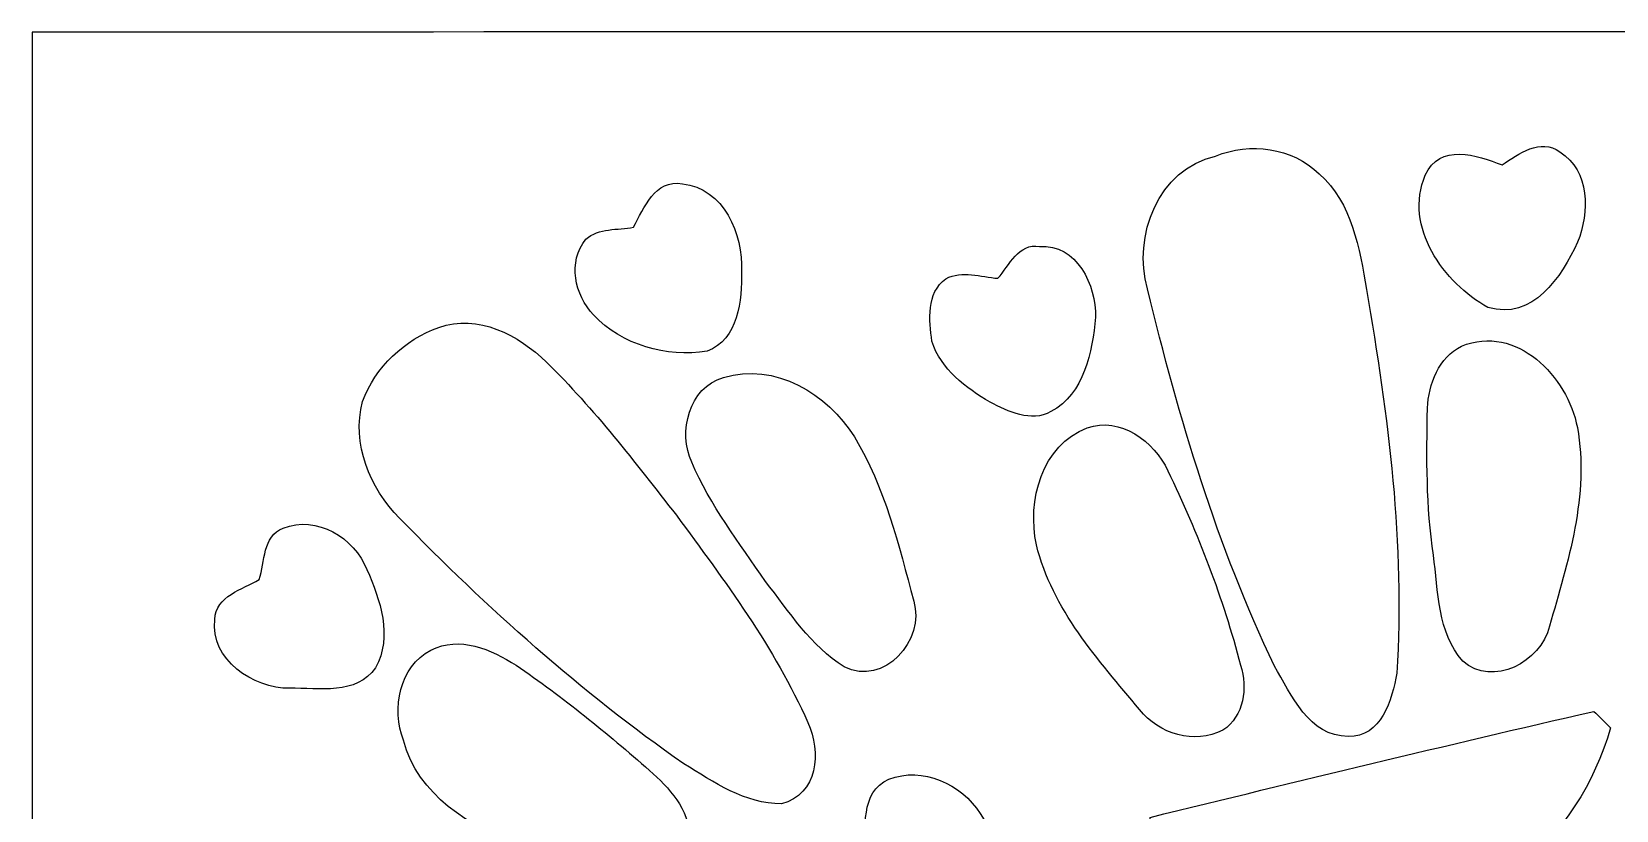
# Model space of a CAD drawing. Header units: centimetres. Extents: x -12.4 to 12.4, y -13 to 12.9.
# Drawn here: x -12.39 to -6.27, y 9.91 to 12.92 of the extents above; entities that cross this region are included whole.
import ezdxf

# ---------------------------------------------------------------- set-up
doc = ezdxf.new("R2010")
doc.units = ezdxf.units.CM
doc.header["$MEASUREMENT"] = 0
doc.layers.add('Camada 1', color=7, linetype='Continuous')

msp = doc.modelspace()

# ---------------------------------------------------------------- linework, layer by layer
at = {"layer": 'Camada 1', "color": 156}
for points, knots in [([(-12.38955, 12.91942), (-4.12184, 12.92083), (4.14619, 12.92013), (12.4139, 12.91978), (12.4139, 12.91978), (12.42484, 9.07167), (12.41531, 5.22357), (12.41848, 1.37583), (12.41848, 1.37583), (12.4167, -3.40042), (12.42236, -8.17667), (12.41602, -12.95293), (12.41602, -12.95293), (4.1476, -12.95293), (-4.1208, -12.954), (-12.38919, -12.95223), (-12.38919, -12.95223), (-12.39202, -4.32859), (-12.39131, 4.29541), (-12.38955, 12.91942)], [0, 0, 0, 0, 0.1666667, 0.1666667, 0.1666667, 0.1666667, 0.3333333, 0.3333333, 0.3333333, 0.3333333, 0.5, 0.5, 0.5, 0.5, 0.6666667, 0.6666667, 0.6666667, 0.6666667, 1, 1, 1, 1]), ([(-7.81861, 12.4407), (-7.81861, 12.4407), (-7.81861, 12.4407), (-7.81861, 12.4407), (-7.81861, 12.4407), (-8.0398, 12.38919), (-8.13964, 12.13167), (-8.08108, 11.92705), (-8.08108, 11.92705), (-7.96042, 11.42929), (-7.81261, 10.93399), (-7.59107, 10.4708), (-7.59107, 10.4708), (-7.52581, 10.36037), (-7.45701, 10.19739), (-7.30637, 10.19915), (-7.30637, 10.19915), (-7.17761, 10.19386), (-7.13563, 10.34133), (-7.11834, 10.44363), (-7.11834, 10.44363), (-7.08589, 10.93998), (-7.15081, 11.43599), (-7.23511, 11.92459), (-7.23511, 11.92459), (-7.26263, 12.08299), (-7.29014, 12.26008), (-7.4182, 12.37191), (-7.4182, 12.37191), (-7.52333, 12.47527), (-7.68456, 12.49397), (-7.81861, 12.4407)], [0, 0, 0, 0, 0.1111111, 0.1111111, 0.1111111, 0.1111111, 0.2222222, 0.2222222, 0.2222222, 0.2222222, 0.3333333, 0.3333333, 0.3333333, 0.3333333, 0.4444444, 0.4444444, 0.4444444, 0.4444444, 0.5555556, 0.5555556, 0.5555556, 0.5555556, 0.6666667, 0.6666667, 0.6666667, 0.6666667, 0.7777778, 0.7777778, 0.7777778, 0.7777778, 1, 1, 1, 1]), ([(-6.71125, 12.40613), (-6.71125, 12.40613), (-6.71125, 12.40613), (-6.71125, 12.40613), (-6.71125, 12.40613), (-6.80685, 12.44564), (-6.9543, 12.49045), (-7.00792, 12.36627), (-7.00792, 12.36627), (-7.09259, 12.16871), (-6.93702, 11.94893), (-6.76592, 11.85615), (-6.76592, 11.85615), (-6.5927, 11.80324), (-6.48229, 11.97468), (-6.4195, 12.10768), (-6.4195, 12.10768), (-6.3747, 12.22162), (-6.3701, 12.38426), (-6.48794, 12.45622), (-6.48794, 12.45622), (-6.56342, 12.51161), (-6.64739, 12.44881), (-6.71125, 12.40613)], [0, 0, 0, 0, 0.1428571, 0.1428571, 0.1428571, 0.1428571, 0.2857143, 0.2857143, 0.2857143, 0.2857143, 0.4285714, 0.4285714, 0.4285714, 0.4285714, 0.5714286, 0.5714286, 0.5714286, 0.5714286, 0.7142857, 0.7142857, 0.7142857, 0.7142857, 1, 1, 1, 1]), ([(-10.06651, 12.16554), (-10.06651, 12.16554), (-10.06651, 12.16554), (-10.06651, 12.16554), (-10.06651, 12.16554), (-10.1279, 12.1539), (-10.20162, 12.16377), (-10.25102, 12.11897), (-10.25102, 12.11897), (-10.32228, 12.03325), (-10.29441, 11.90236), (-10.22138, 11.82687), (-10.22138, 11.82687), (-10.11096, 11.7101), (-9.93986, 11.66213), (-9.78288, 11.68646), (-9.78288, 11.68646), (-9.66152, 11.73198), (-9.64741, 11.88402), (-9.64988, 11.9955), (-9.64988, 11.9955), (-9.64212, 12.13838), (-9.71938, 12.31652), (-9.87813, 12.33346), (-9.87813, 12.33346), (-9.98431, 12.35109), (-10.02664, 12.24033), (-10.06651, 12.16554)], [0, 0, 0, 0, 0.125, 0.125, 0.125, 0.125, 0.25, 0.25, 0.25, 0.25, 0.375, 0.375, 0.375, 0.375, 0.5, 0.5, 0.5, 0.5, 0.625, 0.625, 0.625, 0.625, 0.75, 0.75, 0.75, 0.75, 1, 1, 1, 1]), ([(-8.65893, 11.96833), (-8.65893, 11.96833), (-8.65893, 11.96833), (-8.65893, 11.96833), (-8.65893, 11.96833), (-8.7256, 11.97327), (-8.79722, 11.99973), (-8.86036, 11.96692), (-8.86036, 11.96692), (-8.93621, 11.91118), (-8.92527, 11.80641), (-8.91433, 11.72491), (-8.91433, 11.72491), (-8.87941, 11.61732), (-8.78275, 11.54465), (-8.68927, 11.48961), (-8.68927, 11.48961), (-8.61871, 11.45469), (-8.53122, 11.41024), (-8.45466, 11.45327), (-8.45466, 11.45327), (-8.32379, 11.52207), (-8.29591, 11.68505), (-8.28181, 11.8184), (-8.28181, 11.8184), (-8.27933, 11.94152), (-8.35483, 12.10133), (-8.49841, 12.09181), (-8.49841, 12.09181), (-8.57919, 12.10415), (-8.61518, 12.01842), (-8.65893, 11.96833)], [0, 0, 0, 0, 0.1111111, 0.1111111, 0.1111111, 0.1111111, 0.2222222, 0.2222222, 0.2222222, 0.2222222, 0.3333333, 0.3333333, 0.3333333, 0.3333333, 0.4444444, 0.4444444, 0.4444444, 0.4444444, 0.5555556, 0.5555556, 0.5555556, 0.5555556, 0.6666667, 0.6666667, 0.6666667, 0.6666667, 0.7777778, 0.7777778, 0.7777778, 0.7777778, 1, 1, 1, 1]), ([(-10.81863, 11.77889), (-10.81863, 11.77889), (-10.81863, 11.77889), (-10.81863, 11.77889), (-10.81863, 11.77889), (-10.95092, 11.73198), (-11.06557, 11.62543), (-11.11355, 11.49244), (-11.11355, 11.49244), (-11.15659, 11.32945), (-11.08604, 11.158), (-10.97103, 11.04159), (-10.97103, 11.04159), (-10.63236, 10.69586), (-10.27076, 10.36954), (-9.87248, 10.09332), (-9.87248, 10.09332), (-9.75818, 10.02205), (-9.63471, 9.93845), (-9.49536, 9.9388), (-9.49536, 9.9388), (-9.3546, 9.97408), (-9.34085, 10.13988), (-9.39341, 10.25207), (-9.39341, 10.25207), (-9.52182, 10.54276), (-9.71409, 10.79887), (-9.90141, 11.05323), (-9.90141, 11.05323), (-10.06122, 11.25643), (-10.21785, 11.46421), (-10.40376, 11.64483), (-10.40376, 11.64483), (-10.5103, 11.74855), (-10.66834, 11.83322), (-10.81863, 11.77889)], [0, 0, 0, 0, 0.1, 0.1, 0.1, 0.1, 0.2, 0.2, 0.2, 0.2, 0.3, 0.3, 0.3, 0.3, 0.4, 0.4, 0.4, 0.4, 0.5, 0.5, 0.5, 0.5, 0.6, 0.6, 0.6, 0.6, 0.7, 0.7, 0.7, 0.7, 0.8, 0.8, 0.8, 0.8, 1, 1, 1, 1]), ([(-6.86822, 11.70622), (-6.86822, 11.70622), (-6.86822, 11.70622), (-6.86822, 11.70622), (-6.86822, 11.70622), (-6.95537, 11.66388), (-6.99593, 11.55911), (-6.99947, 11.46704), (-6.99947, 11.46704), (-7.00405, 11.27759), (-7.00439, 11.08674), (-6.97652, 10.89871), (-6.97652, 10.89871), (-6.95854, 10.76007), (-6.96066, 10.60097), (-6.86364, 10.48985), (-6.86364, 10.48985), (-6.74652, 10.38718), (-6.56166, 10.48667), (-6.52814, 10.62425), (-6.52814, 10.62425), (-6.45829, 10.8719), (-6.37222, 11.13296), (-6.42055, 11.39224), (-6.42055, 11.39224), (-6.45829, 11.58839), (-6.65621, 11.79407), (-6.86822, 11.70622)], [0, 0, 0, 0, 0.125, 0.125, 0.125, 0.125, 0.25, 0.25, 0.25, 0.25, 0.375, 0.375, 0.375, 0.375, 0.5, 0.5, 0.5, 0.5, 0.625, 0.625, 0.625, 0.625, 0.75, 0.75, 0.75, 0.75, 1, 1, 1, 1]), ([(-9.71973, 11.58521), (-9.71973, 11.58521), (-9.71973, 11.58521), (-9.71973, 11.58521), (-9.71973, 11.58521), (-9.85308, 11.54782), (-9.89541, 11.37355), (-9.84214, 11.25819), (-9.84214, 11.25819), (-9.77123, 11.09132), (-9.65835, 10.94669), (-9.55674, 10.79747), (-9.55674, 10.79747), (-9.46573, 10.67999), (-9.38176, 10.5484), (-9.25336, 10.46797), (-9.25336, 10.46797), (-9.09884, 10.3893), (-8.93973, 10.57098), (-8.98454, 10.72197), (-8.98454, 10.72197), (-9.04205, 10.93858), (-9.09602, 11.16188), (-9.21349, 11.35556), (-9.21349, 11.35556), (-9.3158, 11.52243), (-9.52182, 11.6459), (-9.71973, 11.58521)], [0, 0, 0, 0, 0.125, 0.125, 0.125, 0.125, 0.25, 0.25, 0.25, 0.25, 0.375, 0.375, 0.375, 0.375, 0.5, 0.5, 0.5, 0.5, 0.625, 0.625, 0.625, 0.625, 0.75, 0.75, 0.75, 0.75, 1, 1, 1, 1]), ([(-8.31426, 11.39048), (-8.31426, 11.39048), (-8.31426, 11.39048), (-8.31426, 11.39048), (-8.31426, 11.39048), (-8.48994, 11.32487), (-8.5471, 11.10684), (-8.51041, 10.93893), (-8.51041, 10.93893), (-8.44973, 10.68951), (-8.27122, 10.49443), (-8.11212, 10.30252), (-8.11212, 10.30252), (-8.03627, 10.20692), (-7.90117, 10.1674), (-7.78968, 10.22279), (-7.78968, 10.22279), (-7.70854, 10.27818), (-7.69338, 10.38506), (-7.72159, 10.47362), (-7.72159, 10.47362), (-7.78898, 10.73255), (-7.88634, 10.98408), (-8.00276, 11.22503), (-8.00276, 11.22503), (-8.05497, 11.33827), (-8.18727, 11.43599), (-8.31426, 11.39048)], [0, 0, 0, 0, 0.125, 0.125, 0.125, 0.125, 0.25, 0.25, 0.25, 0.25, 0.375, 0.375, 0.375, 0.375, 0.5, 0.5, 0.5, 0.5, 0.625, 0.625, 0.625, 0.625, 0.75, 0.75, 0.75, 0.75, 1, 1, 1, 1]), ([(-11.42047, 11.00313), (-11.42047, 11.00313), (-11.42047, 11.00313), (-11.42047, 11.00313), (-11.42047, 11.00313), (-11.50126, 10.97315), (-11.48926, 10.87296), (-11.5129, 10.80487), (-11.5129, 10.80487), (-11.57781, 10.76677), (-11.67977, 10.74137), (-11.68505, 10.65106), (-11.68505, 10.65106), (-11.70304, 10.49478), (-11.53653, 10.38436), (-11.39472, 10.38472), (-11.39472, 10.38472), (-11.2836, 10.38718), (-11.13683, 10.3565), (-11.06346, 10.46444), (-11.06346, 10.46444), (-10.99678, 10.58368), (-11.04547, 10.72761), (-11.09698, 10.84333), (-11.09698, 10.84333), (-11.14601, 10.9661), (-11.291, 11.055), (-11.42047, 11.00313)], [0, 0, 0, 0, 0.125, 0.125, 0.125, 0.125, 0.25, 0.25, 0.25, 0.25, 0.375, 0.375, 0.375, 0.375, 0.5, 0.5, 0.5, 0.5, 0.625, 0.625, 0.625, 0.625, 0.75, 0.75, 0.75, 0.75, 1, 1, 1, 1]), ([(-10.84968, 10.53182), (-10.84968, 10.53182), (-10.84968, 10.53182), (-10.84968, 10.53182), (-10.84968, 10.53182), (-10.9728, 10.46973), (-11.00173, 10.30464), (-10.95587, 10.18398), (-10.95587, 10.18398), (-10.90153, 9.97161), (-10.69657, 9.85343), (-10.50959, 9.77194), (-10.50959, 9.77194), (-10.37978, 9.72185), (-10.25066, 9.66328), (-10.11307, 9.63824), (-10.11307, 9.63824), (-9.99948, 9.61566), (-9.86049, 9.68691), (-9.85061, 9.81145), (-9.85061, 9.81145), (-9.85061, 9.91729), (-9.93069, 10.00125), (-10.00513, 10.06756), (-10.00513, 10.06756), (-10.16987, 10.2115), (-10.33921, 10.3512), (-10.52053, 10.47362), (-10.52053, 10.47362), (-10.61543, 10.53499), (-10.73961, 10.58897), (-10.84968, 10.53182)], [0, 0, 0, 0, 0.1111111, 0.1111111, 0.1111111, 0.1111111, 0.2222222, 0.2222222, 0.2222222, 0.2222222, 0.3333333, 0.3333333, 0.3333333, 0.3333333, 0.4444444, 0.4444444, 0.4444444, 0.4444444, 0.5555556, 0.5555556, 0.5555556, 0.5555556, 0.6666667, 0.6666667, 0.6666667, 0.6666667, 0.7777778, 0.7777778, 0.7777778, 0.7777778, 1, 1, 1, 1]), ([(-8.07155, 9.88624), (-8.07155, 9.88624), (-8.07155, 9.88624), (-8.07155, 9.88624), (-8.07155, 9.88624), (-8.08531, 9.76736), (-7.97771, 9.70033), (-7.8941, 9.63965), (-7.8941, 9.63965), (-7.52651, 9.39658), (-7.00651, 9.42551), (-6.65833, 9.69151), (-6.65833, 9.69151), (-6.47559, 9.82062), (-6.35387, 10.01924), (-6.2925, 10.23196), (-6.2925, 10.23196), (-6.30872, 10.24819), (-6.34047, 10.27994), (-6.35635, 10.29582), (-6.35635, 10.29582), (-6.92925, 10.16423), (-7.50076, 10.02629), (-8.07155, 9.88624)], [0, 0, 0, 0, 0.1428571, 0.1428571, 0.1428571, 0.1428571, 0.2857143, 0.2857143, 0.2857143, 0.2857143, 0.4285714, 0.4285714, 0.4285714, 0.4285714, 0.5714286, 0.5714286, 0.5714286, 0.5714286, 0.7142857, 0.7142857, 0.7142857, 0.7142857, 1, 1, 1, 1]), ([(-9.08049, 10.03405), (-9.08049, 10.03405), (-9.08049, 10.03405), (-9.08049, 10.03405), (-9.08049, 10.03405), (-9.19444, 9.98325), (-9.16658, 9.84144), (-9.17645, 9.74124), (-9.17645, 9.74124), (-9.25794, 9.73242), (-9.35108, 9.75218), (-9.4234, 9.70492), (-9.4234, 9.70492), (-9.53487, 9.59731), (-9.47243, 9.41704), (-9.36872, 9.32814), (-9.36872, 9.32814), (-9.19585, 9.19514), (-8.9602, 9.17856), (-8.75171, 9.20926), (-8.75171, 9.20926), (-8.64199, 9.2283), (-8.62048, 9.36059), (-8.62117, 9.45303), (-8.62117, 9.45303), (-8.62682, 9.60649), (-8.64235, 9.76911), (-8.72736, 9.90141), (-8.72736, 9.90141), (-8.80074, 10.01501), (-8.94961, 10.08379), (-9.08049, 10.03405)], [0, 0, 0, 0, 0.1111111, 0.1111111, 0.1111111, 0.1111111, 0.2222222, 0.2222222, 0.2222222, 0.2222222, 0.3333333, 0.3333333, 0.3333333, 0.3333333, 0.4444444, 0.4444444, 0.4444444, 0.4444444, 0.5555556, 0.5555556, 0.5555556, 0.5555556, 0.6666667, 0.6666667, 0.6666667, 0.6666667, 0.7777778, 0.7777778, 0.7777778, 0.7777778, 1, 1, 1, 1])]:
    msp.add_open_spline(points, degree=3, knots=knots, dxfattribs=at)

doc.saveas('drawing.dxf')
